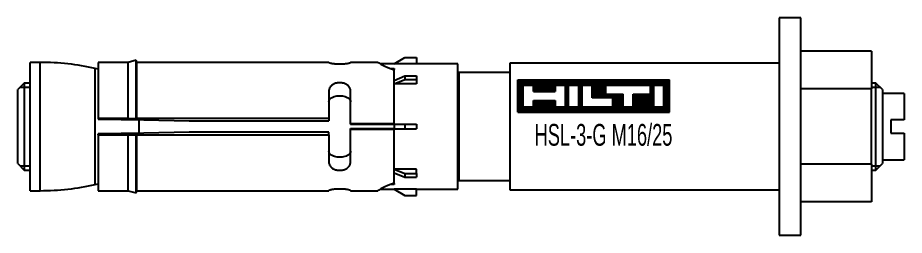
# Model space of a CAD drawing. Header units: millimetres. Extents: x 296 to 4896, y 152 to 3333.
# Drawn here: x 2812.9 to 2975.9, y 1079.2 to 1119.2 of the extents above; entities that cross this region are included whole.
import ezdxf
from ezdxf.enums import TextEntityAlignment as Align

# ---------------------------------------------------------------- set-up
doc = ezdxf.new("R2010")
doc.units = ezdxf.units.MM
doc.linetypes.add('DASHED', pattern=[0.25, 0.15625, -0.09375])
for name, color, linetype in [('1', 1, 'DASHED'), ('10', 1, 'Continuous'), ('150', 7, 'Continuous'), ('3', 4, 'Continuous')]:
    doc.layers.add(name, color=color, linetype=linetype)
doc.styles.get("Standard").update_dxf_attribs({"font": 'arial.ttf'})

# ---------------------------------------------------------------- blocks, each defined once
blk = doc.blocks.new('HSL-3-G M16-25')
at = {"layer": '1', "color": 3, "linetype": 'Continuous'}
for p, q in [((0, 20), (-4, 20)), ((-4, 20), (-4, -20)), ((0, -20), (0, 20)), ((-139.87, 11.8), (-141.7, 11.8)), ((-141.7, -11.8), (-141.7, 11.8)), ((-123.69, 11.8), (-129.2, 11.8)), ((-129.2, 11.8), (-129.2, 1.5)), ((-122.2, 12.2), (-123.69, 11.8)), ((-123.69, 1.5), (-123.69, 11.8)), ((-122.09, 11.8), (-122.2, 12.2)), ((-122.2, 1.55), (-122.2, 12.2)), ((-86.8, 11.8), (-122.09, 11.8)), ((-122.09, 1.5), (-122.09, 11.8)), ((-77.8, 11.8), (-82.8, 11.8)), ((-74.8, 11.55), (-77.36, 11.55)), ((-74.8, 11.55), (-72.81, 12.7)), ((-74.8, 11.55), (-74.8, 11.54)), ((-70.7, 11.54), (-74.8, 11.54)), ((-72.81, 12.7), (-70.7, 12.7)), ((-70.7, 12.7), (-70.7, 11.54)), ((-63.1, 11.55), (-70.7, 11.55)), ((-63.1, -11.55), (-63.1, 11.55)), ((-4, 11.65), (-53.5, 11.65)), ((-53.5, 11.65), (-53.5, -11.65)), ((-129.2, 10.52), (-129.75, 10.65)), ((-75.39, 10.64), (-74.8, 10.64)), ((-74.8, 10.64), (-74.8, 10.46)), ((-74.8, 0.5), (-74.8, 10.43)), ((-53.5, 9.95), (-62.9, 9.95)), ((-74.8, 8.49), (-72.81, 9.3)), ((-74.8, 7.85), (-72.81, 8.66)), ((-72.81, 9.3), (-70.7, 9.3)), ((-72.81, 9.3), (-72.81, 8.66)), ((-72.81, 8.66), (-70.7, 8.66)), ((-70.7, 9.3), (-70.7, 8.66)), ((-70.7, 8.66), (-70.7, 7.84)), ((-142.8, 8), (-144, 6.8)), ((-144, -6.8), (-144, 6.8)), ((-143.55, 7.25), (-141.7, 7.25)), ((-141.7, 8), (-142.8, 8)), ((-142.8, 8), (-142.8, -8)), ((-70.7, 7.84), (-74.8, 7.84)), ((13.8, 8), (13, 8)), ((13, 7.25), (14.55, 7.25)), ((15, 6.8), (13.8, 8)), ((13.8, -8), (13.8, 8)), ((15, 6.8), (15, -6.8)), ((-82.8, 0.5), (-82.8, 6.48)), ((19, 6.1), (15, 6.1)), ((19, 6.1), (19, 1.25)), ((-129.2, 1.5), (-129.2, 1.36)), ((-123.69, 1.5), (-122.2, 1.55)), ((-122.2, 1.55), (-122.09, 1.5)), ((-121.7, -1.22), (-121.7, 1.23)), ((-112.46, 1.06), (-112.47, 1.05)), ((-112.47, 1.05), (-86.8, 1.05)), ((-82.8, 0.5), (-82.8, 0.35)), ((-74.8, 0.35), (-82.8, 0.35)), ((-74.8, 0.45), (-72.81, 0.45)), ((-74.8, 0.45), (-74.8, -0.45)), ((-72.81, 0.45), (-72.81, -0.45)), ((-72.81, 0.45), (-70.7, 0.45)), ((-70.7, 0.45), (-70.7, -0.45)), ((16.5, 1.25), (16.5, -1.25)), ((19, 1.25), (16.5, 1.25)), ((-129.2, -1.5), (-129.2, -1.36)), ((-129.2, -1.5), (-129.2, -11.8)), ((-129.2, -1.5), (-123.69, -1.5)), ((-123.69, -1.5), (-122.2, -1.55)), ((-123.69, -11.8), (-123.69, -1.5)), ((-122.2, -1.55), (-122.09, -1.5)), ((-122.2, -12.2), (-122.2, -1.55)), ((-122.09, -1.5), (-86.8, -1.5)), ((-122.09, -11.8), (-122.09, -1.5)), ((-112.46, -1.06), (-112.47, -1.05)), ((-86.8, -1.05), (-112.47, -1.05)), ((-86.8, -1.5), (-86.8, -1.05)), ((-86.8, -1.5), (-86.8, -6.48)), ((-82.8, -0.35), (-74.8, -0.35)), ((-82.8, -0.5), (-82.8, -0.35)), ((-82.8, -6.48), (-82.8, -0.5)), ((-74.8, -0.45), (-72.81, -0.45)), ((-74.8, -10.43), (-74.8, -0.5)), ((-72.81, -0.45), (-70.7, -0.45)), ((16.5, -1.25), (19, -1.25)), ((19, -1.25), (19, -6.1)), ((15, -6.1), (19, -6.1)), ((-144, -6.8), (-142.8, -8)), ((-143.55, -7.25), (-141.7, -7.25)), ((-142.8, -8), (-141.7, -8)), ((-70.7, -7.84), (-74.8, -7.84)), ((-74.8, -7.85), (-72.81, -8.66)), ((-70.7, -8.66), (-70.7, -7.84)), ((13, -7.25), (14.55, -7.25)), ((13, -8), (13.8, -8)), ((13.8, -8), (15, -6.8)), ((-74.8, -8.49), (-72.81, -9.3)), ((-72.81, -8.66), (-72.81, -9.3)), ((-72.81, -8.66), (-70.7, -8.66)), ((-72.81, -9.3), (-70.7, -9.3)), ((-70.7, -8.66), (-70.7, -9.3)), ((-129.75, -10.65), (-129.2, -10.52)), ((-74.8, -10.64), (-75.39, -10.64)), ((-74.8, -10.46), (-74.8, -10.64)), ((-62.9, -9.95), (-53.5, -9.95)), ((-141.7, -11.8), (-139.87, -11.8)), ((-129.2, -11.8), (-123.69, -11.8)), ((-123.69, -11.8), (-122.2, -12.2)), ((-122.2, -12.2), (-122.09, -11.8)), ((-122.09, -11.8), (-86.8, -11.8)), ((-82.8, -11.8), (-77.8, -11.8)), ((-77.36, -11.55), (-74.8, -11.55)), ((-70.7, -11.54), (-74.8, -11.54)), ((-74.8, -11.55), (-74.8, -11.54)), ((-74.8, -11.55), (-72.81, -12.7)), ((-72.81, -12.7), (-70.7, -12.7)), ((-70.7, -12.7), (-70.7, -11.54)), ((-70.7, -11.55), (-63.1, -11.55)), ((-53.5, -11.65), (-4, -11.65)), ((-4, -20), (0, -20))]:
    blk.add_line(p, q, dxfattribs=at)
at = {"layer": '1', "color": 1, "linetype": 'Continuous'}
for p, q in [((-139.87, -11.8), (-139.87, 11.8)), ((-129.75, -10.65), (-129.75, 10.65)), ((-62.9, 9.95), (-62.9, -9.95))]:
    blk.add_line(p, q, dxfattribs=at)
at = {"layer": '1', "color": 3, "linetype": 'Continuous'}
for points in [[(-86.8, 11.78, 0), (-86.79, 11.77, 0), (-86.78, 11.76, 0), (-86.74, 11.74, 0), (-86.7, 11.73, 0), (-86.65, 11.71, 0), (-86.58, 11.69, 0), (-86.5, 11.67, 0), (-86.42, 11.65, 0), (-86.32, 11.63, 0), (-86.21, 11.61, 0), (-86.1, 11.6, 0), (-85.98, 11.58, 0), (-85.84, 11.56, 0), (-85.71, 11.54, 0), (-85.57, 11.53, 0), (-85.42, 11.52, 0), (-85.27, 11.51, 0), (-85.11, 11.5, 0), (-84.96, 11.5, 0), (-84.8, 11.5, 0), (-84.64, 11.5, 0), (-84.49, 11.5, 0), (-84.33, 11.51, 0), (-84.18, 11.52, 0), (-84.03, 11.53, 0), (-83.89, 11.54, 0), (-83.76, 11.56, 0), (-83.62, 11.58, 0), (-83.5, 11.6, 0), (-83.39, 11.61, 0), (-83.28, 11.63, 0), (-83.18, 11.65, 0), (-83.1, 11.67, 0), (-83.02, 11.69, 0), (-82.95, 11.71, 0), (-82.9, 11.73, 0), (-82.86, 11.74, 0), (-82.82, 11.76, 0), (-82.81, 11.77, 0), (-82.8, 11.78, 0)], [(-77.8, 11.8, 0), (-77.78, 11.79, 0), (-77.71, 11.75, 0), (-77.6, 11.68, 0), (-77.44, 11.59, 0), (-77.24, 11.48, 0), (-77, 11.36, 0), (-76.73, 11.22, 0), (-76.41, 11.06, 0), (-76.05, 10.9, 0), (-75.67, 10.74, 0), (-75.25, 10.58, 0), (-74.8, 10.43, 0)], [(-82.8, 6.48, 0), (-82.8, 6.59, 0), (-82.82, 6.7, 0), (-82.84, 6.8, 0), (-82.87, 6.91, 0), (-82.91, 7.01, 0), (-82.95, 7.11, 0), (-83.01, 7.2, 0), (-83.07, 7.29, 0), (-83.14, 7.38, 0), (-83.21, 7.46, 0), (-83.3, 7.54, 0), (-83.39, 7.61, 0), (-83.48, 7.68, 0), (-83.58, 7.74, 0), (-83.69, 7.8, 0), (-83.8, 7.85, 0), (-83.92, 7.9, 0), (-84.03, 7.94, 0), (-84.16, 7.97, 0), (-84.28, 8, 0), (-84.41, 8.02, 0), (-84.54, 8.04, 0), (-84.67, 8.05, 0), (-84.8, 8.05, 0), (-84.93, 8.05, 0), (-85.06, 8.04, 0), (-85.19, 8.02, 0), (-85.32, 8, 0), (-85.44, 7.97, 0), (-85.57, 7.94, 0), (-85.68, 7.9, 0), (-85.8, 7.85, 0), (-85.91, 7.8, 0), (-86.02, 7.74, 0), (-86.12, 7.68, 0), (-86.21, 7.61, 0), (-86.3, 7.54, 0), (-86.39, 7.46, 0), (-86.46, 7.38, 0), (-86.53, 7.29, 0), (-86.59, 7.2, 0), (-86.65, 7.11, 0), (-86.69, 7.01, 0), (-86.73, 6.91, 0), (-86.76, 6.8, 0), (-86.78, 6.7, 0), (-86.8, 6.59, 0), (-86.8, 6.48, 0)], [(-86.8, 6.48, 0), (-86.8, 5.72, 0), (-86.8, 4.92, 0), (-86.8, 4.09, 0), (-86.8, 3.24, 0), (-86.8, 2.38, 0), (-86.8, 1.5, 0)], [(-86.8, 4.56, 0), (-86.76, 4.78, 0), (-86.65, 4.97, 0), (-86.49, 5.14, 0), (-86.29, 5.29, 0), (-86.08, 5.41, 0), (-85.84, 5.5, 0), (-85.59, 5.57, 0), (-85.33, 5.62, 0), (-85.07, 5.65, 0), (-84.8, 5.66, 0), (-84.54, 5.65, 0), (-84.27, 5.62, 0), (-84.02, 5.57, 0), (-83.77, 5.5, 0), (-83.53, 5.4, 0), (-83.31, 5.29, 0), (-83.12, 5.14, 0), (-82.96, 4.97, 0), (-82.84, 4.78, 0), (-82.8, 4.56, 0)], [(-123.69, 1.5, 0), (-126.45, 1.5, 0), (-129.2, 1.5, 0)], [(-129.2, 1.36, 0), (-129.2, 1.36, 0), (-129.19, 1.35, 0)], [(-129.19, 1.35, 0), (-120.83, 1.2, 0), (-112.46, 1.06, 0)], [(-86.8, 1.5, 0), (-104.45, 1.5, 0), (-122.09, 1.5, 0)], [(-86.8, 1.5, 0), (-86.8, 1.27, 0), (-86.8, 1.05, 0)], [(-74.8, 0.5, 0), (-78.8, 0.5, 0), (-82.8, 0.5, 0)], [(-129.19, -1.35, 0), (-129.2, -1.36, 0), (-129.2, -1.36, 0)], [(-112.46, -1.06, 0), (-120.83, -1.2, 0), (-129.19, -1.35, 0)], [(-82.8, -0.5, 0), (-78.8, -0.5, 0), (-74.8, -0.5, 0)], [(-82.8, -4.56, 0), (-82.83, -4.76, 0), (-82.93, -4.94, 0), (-83.07, -5.1, 0), (-83.24, -5.24, 0), (-83.43, -5.35, 0), (-83.63, -5.45, 0), (-83.85, -5.53, 0), (-84.08, -5.59, 0), (-84.32, -5.63, 0), (-84.56, -5.65, 0), (-84.8, -5.66, 0), (-85.04, -5.65, 0), (-85.28, -5.63, 0), (-85.52, -5.59, 0), (-85.75, -5.53, 0), (-85.97, -5.45, 0), (-86.17, -5.35, 0), (-86.36, -5.24, 0), (-86.53, -5.1, 0), (-86.67, -4.94, 0), (-86.76, -4.76, 0), (-86.8, -4.56, 0)], [(-86.8, -6.48, 0), (-86.79, -6.61, 0), (-86.78, -6.74, 0), (-86.74, -6.86, 0), (-86.7, -6.99, 0), (-86.65, -7.11, 0), (-86.58, -7.22, 0), (-86.5, -7.33, 0), (-86.42, -7.43, 0), (-86.32, -7.52, 0), (-86.21, -7.61, 0), (-86.1, -7.69, 0), (-85.98, -7.77, 0), (-85.84, -7.83, 0), (-85.71, -7.89, 0), (-85.57, -7.94, 0), (-85.42, -7.98, 0), (-85.27, -8.01, 0), (-85.11, -8.03, 0), (-84.96, -8.05, 0), (-84.8, -8.05, 0), (-84.64, -8.05, 0), (-84.49, -8.03, 0), (-84.33, -8.01, 0), (-84.18, -7.98, 0), (-84.03, -7.94, 0), (-83.89, -7.89, 0), (-83.76, -7.83, 0), (-83.62, -7.77, 0), (-83.5, -7.69, 0), (-83.39, -7.61, 0), (-83.28, -7.52, 0), (-83.18, -7.43, 0), (-83.1, -7.33, 0), (-83.02, -7.22, 0), (-82.95, -7.11, 0), (-82.9, -6.99, 0), (-82.86, -6.86, 0), (-82.82, -6.74, 0), (-82.81, -6.61, 0), (-82.8, -6.48, 0)], [(-74.8, -10.43, 0), (-75.25, -10.58, 0), (-75.67, -10.74, 0), (-76.05, -10.9, 0), (-76.41, -11.06, 0), (-76.73, -11.22, 0), (-77, -11.36, 0), (-77.24, -11.48, 0), (-77.44, -11.59, 0), (-77.6, -11.68, 0), (-77.71, -11.75, 0), (-77.78, -11.79, 0), (-77.8, -11.8, 0)], [(-82.8, -11.78, 0), (-82.8, -11.77, 0), (-82.82, -11.76, 0), (-82.84, -11.75, 0), (-82.87, -11.74, 0), (-82.91, -11.73, 0), (-82.95, -11.71, 0), (-83.01, -11.7, 0), (-83.07, -11.68, 0), (-83.14, -11.66, 0), (-83.21, -11.65, 0), (-83.3, -11.63, 0), (-83.39, -11.61, 0), (-83.48, -11.6, 0), (-83.58, -11.58, 0), (-83.69, -11.57, 0), (-83.8, -11.55, 0), (-83.92, -11.54, 0), (-84.03, -11.53, 0), (-84.16, -11.52, 0), (-84.28, -11.51, 0), (-84.41, -11.51, 0), (-84.54, -11.5, 0), (-84.67, -11.5, 0), (-84.8, -11.5, 0), (-84.93, -11.5, 0), (-85.06, -11.5, 0), (-85.19, -11.51, 0), (-85.32, -11.51, 0), (-85.44, -11.52, 0), (-85.57, -11.53, 0), (-85.68, -11.54, 0), (-85.8, -11.55, 0), (-85.91, -11.57, 0), (-86.02, -11.58, 0), (-86.12, -11.6, 0), (-86.21, -11.61, 0), (-86.3, -11.63, 0), (-86.39, -11.65, 0), (-86.46, -11.66, 0), (-86.53, -11.68, 0), (-86.59, -11.7, 0), (-86.65, -11.71, 0), (-86.69, -11.73, 0), (-86.73, -11.74, 0), (-86.76, -11.75, 0), (-86.78, -11.76, 0), (-86.8, -11.77, 0), (-86.8, -11.78, 0)]]:
    blk.add_polyline3d(points, dxfattribs=at)
for centre, start, end in [((-139.87, -33.2), 77, 90), ((-139.87, 33.2), 270, 283)]:
    blk.add_arc(centre, 45, start, end, dxfattribs=at)
at = {"layer": '1', "color": 3, "linetype": 'Continuous', "extrusion": (0, 0, -1)}
for centre, start, end in [((62.9, 10.15), 270, 0), ((62.9, -10.15), 0, 90)]:
    blk.add_arc(centre, 0.2, start, end, dxfattribs=at)
at = {"layer": '10'}
for p, q in [((-52.06, 2.61), (-52.06, 8.61)), ((-52.06, 8.61), (-24.18, 8.61)), ((-52.01, 8.61), (-52.01, 2.61)), ((-51.91, 2.61), (-51.91, 8.61)), ((-51.81, 8.61), (-51.81, 2.61)), ((-51.71, 2.61), (-51.71, 8.61)), ((-51.61, 8.61), (-51.61, 2.61)), ((-51.51, 2.61), (-51.51, 8.61)), ((-51.41, 8.61), (-51.41, 2.61)), ((-51.31, 2.61), (-51.31, 8.61)), ((-51.21, 8.61), (-51.21, 2.61)), ((-51.11, 2.61), (-51.11, 8.61)), ((-51.01, 8.61), (-51.01, 7.61)), ((-50.91, 7.61), (-50.91, 8.61)), ((-50.81, 8.61), (-50.81, 7.61)), ((-50.71, 7.61), (-50.71, 8.61)), ((-50.61, 8.61), (-50.61, 7.61)), ((-50.51, 7.61), (-50.51, 8.61)), ((-50.41, 8.61), (-50.41, 7.61)), ((-50.31, 7.61), (-50.31, 8.61)), ((-50.21, 8.61), (-50.21, 7.61)), ((-50.11, 7.61), (-50.11, 8.61)), ((-50.01, 8.61), (-50.01, 7.61)), ((-49.91, 7.61), (-49.91, 8.61)), ((-49.81, 8.61), (-49.81, 7.61)), ((-49.71, 7.61), (-49.71, 8.61)), ((-49.61, 8.61), (-49.61, 7.61)), ((-49.51, 7.61), (-49.51, 8.61)), ((-49.41, 8.61), (-49.41, 7.61)), ((-49.31, 7.61), (-49.31, 8.61)), ((-49.21, 8.61), (-49.21, 7.61)), ((-49.11, 6.43), (-49.11, 8.61)), ((-49.01, 8.61), (-49.01, 6.43)), ((-48.91, 6.43), (-48.91, 8.61)), ((-48.81, 8.61), (-48.81, 6.43)), ((-48.71, 6.43), (-48.71, 8.61)), ((-48.61, 8.61), (-48.61, 6.43)), ((-48.51, 6.43), (-48.51, 8.61)), ((-48.41, 8.61), (-48.41, 6.43)), ((-48.31, 6.43), (-48.31, 8.61)), ((-48.21, 8.61), (-48.21, 6.43)), ((-48.11, 6.43), (-48.11, 8.61)), ((-48.01, 8.61), (-48.01, 6.43)), ((-47.91, 6.43), (-47.91, 8.61)), ((-47.81, 8.61), (-47.81, 6.43)), ((-47.71, 6.43), (-47.71, 8.61)), ((-47.61, 8.61), (-47.61, 6.43)), ((-47.51, 6.43), (-47.51, 8.61)), ((-47.41, 8.61), (-47.41, 6.43)), ((-47.31, 6.43), (-47.31, 8.61)), ((-47.21, 8.61), (-47.21, 6.43)), ((-47.11, 6.43), (-47.11, 8.61)), ((-47.01, 8.61), (-47.01, 6.43)), ((-46.91, 6.43), (-46.91, 8.61)), ((-46.81, 8.61), (-46.81, 6.43)), ((-46.71, 6.43), (-46.71, 8.61)), ((-46.61, 8.61), (-46.61, 6.43)), ((-46.51, 6.43), (-46.51, 8.61)), ((-46.41, 8.61), (-46.41, 6.43)), ((-46.31, 6.43), (-46.31, 8.61)), ((-46.21, 8.61), (-46.21, 6.43)), ((-46.11, 6.43), (-46.11, 8.61)), ((-46.01, 8.61), (-46.01, 6.43)), ((-45.91, 6.43), (-45.91, 8.61)), ((-45.81, 8.61), (-45.81, 6.43)), ((-45.71, 6.43), (-45.71, 8.61)), ((-45.61, 8.61), (-45.61, 6.43)), ((-45.51, 6.43), (-45.51, 8.61)), ((-45.41, 8.61), (-45.41, 6.43)), ((-45.31, 6.43), (-45.31, 8.61)), ((-45.21, 8.61), (-45.21, 6.43)), ((-45.11, 7.61), (-45.11, 8.61)), ((-45.01, 8.61), (-45.01, 7.61)), ((-44.91, 7.61), (-44.91, 8.61)), ((-44.81, 8.61), (-44.81, 7.61)), ((-44.71, 7.61), (-44.71, 8.61)), ((-44.61, 8.61), (-44.61, 7.61)), ((-44.51, 7.61), (-44.51, 8.61)), ((-44.41, 8.61), (-44.41, 7.61)), ((-44.31, 7.61), (-44.31, 8.61)), ((-44.21, 8.61), (-44.21, 7.61)), ((-44.11, 7.61), (-44.11, 8.61)), ((-44.01, 8.61), (-44.01, 7.61)), ((-43.91, 7.61), (-43.91, 8.61)), ((-43.81, 8.61), (-43.81, 7.61)), ((-43.71, 7.61), (-43.71, 8.61)), ((-43.61, 8.61), (-43.61, 7.61)), ((-43.51, 7.61), (-43.51, 8.61)), ((-43.41, 8.61), (-43.41, 7.61)), ((-43.31, 7.61), (-43.31, 8.61)), ((-43.21, 8.61), (-43.21, 2.61)), ((-43.11, 2.61), (-43.11, 8.61)), ((-43.01, 8.61), (-43.01, 2.61)), ((-42.91, 2.61), (-42.91, 8.61)), ((-42.81, 8.61), (-42.81, 2.61)), ((-42.71, 7.61), (-42.71, 8.61)), ((-42.61, 8.61), (-42.61, 7.61)), ((-42.51, 7.61), (-42.51, 8.61)), ((-42.41, 8.61), (-42.41, 7.61)), ((-42.31, 7.61), (-42.31, 8.61)), ((-42.21, 8.61), (-42.21, 7.61)), ((-42.11, 7.61), (-42.11, 8.61)), ((-42.01, 8.61), (-42.01, 7.61)), ((-41.91, 7.61), (-41.91, 8.61)), ((-41.81, 8.61), (-41.81, 7.61)), ((-41.71, 7.61), (-41.71, 8.61)), ((-41.61, 8.61), (-41.61, 7.61)), ((-41.51, 7.61), (-41.51, 8.61)), ((-41.41, 8.61), (-41.41, 7.61)), ((-41.31, 7.61), (-41.31, 8.61)), ((-41.21, 8.61), (-41.21, 7.61)), ((-41.11, 7.61), (-41.11, 8.61)), ((-41.01, 8.61), (-41.01, 7.61)), ((-40.91, 7.61), (-40.91, 8.61)), ((-40.81, 8.61), (-40.81, 2.61)), ((-40.71, 2.61), (-40.71, 8.61)), ((-40.61, 8.61), (-40.61, 2.61)), ((-40.51, 2.61), (-40.51, 8.61)), ((-40.41, 8.61), (-40.41, 2.61)), ((-40.31, 2.61), (-40.31, 8.61)), ((-40.21, 8.61), (-40.21, 7.61)), ((-40.11, 7.61), (-40.11, 8.61)), ((-40.01, 8.61), (-40.01, 7.61)), ((-39.91, 7.61), (-39.91, 8.61)), ((-39.81, 8.61), (-39.81, 7.61)), ((-39.71, 7.61), (-39.71, 8.61)), ((-39.61, 8.61), (-39.61, 7.61)), ((-39.51, 7.61), (-39.51, 8.61)), ((-39.41, 8.61), (-39.41, 7.61)), ((-39.31, 7.61), (-39.31, 8.61)), ((-39.21, 8.61), (-39.21, 7.61)), ((-39.11, 7.61), (-39.11, 8.61)), ((-39.01, 8.61), (-39.01, 7.61)), ((-38.91, 7.61), (-38.91, 8.61)), ((-38.81, 8.61), (-38.81, 7.61)), ((-38.71, 7.61), (-38.71, 8.61)), ((-38.61, 8.61), (-38.61, 7.61)), ((-38.51, 7.61), (-38.51, 8.61)), ((-38.41, 8.61), (-38.41, 7.61)), ((-38.31, 5.26), (-38.31, 8.61)), ((-38.21, 8.61), (-38.21, 5.26)), ((-38.11, 5.26), (-38.11, 8.61)), ((-38.01, 8.61), (-38.01, 5.26)), ((-37.91, 5.26), (-37.91, 8.61)), ((-37.81, 8.61), (-37.81, 5.26)), ((-37.71, 5.26), (-37.71, 8.61)), ((-37.61, 8.61), (-37.61, 5.26)), ((-37.51, 5.26), (-37.51, 8.61)), ((-37.41, 8.61), (-37.41, 5.26)), ((-37.31, 5.26), (-37.31, 8.61)), ((-37.21, 8.61), (-37.21, 5.26)), ((-37.11, 5.26), (-37.11, 8.61)), ((-37.01, 8.61), (-37.01, 5.26)), ((-36.91, 5.26), (-36.91, 8.61)), ((-36.81, 8.61), (-36.81, 5.26)), ((-36.71, 5.26), (-36.71, 8.61)), ((-36.61, 8.61), (-36.61, 5.26)), ((-36.51, 5.26), (-36.51, 8.61)), ((-36.41, 8.61), (-36.41, 5.26)), ((-36.31, 5.26), (-36.31, 8.61)), ((-36.21, 8.61), (-36.21, 5.26)), ((-36.11, 5.26), (-36.11, 8.61)), ((-36.01, 8.61), (-36.01, 5.26)), ((-35.91, 5.26), (-35.91, 8.61)), ((-35.81, 8.61), (-35.81, 7.61)), ((-35.71, 7.61), (-35.71, 8.61)), ((-35.61, 8.61), (-35.61, 7.61)), ((-35.51, 7.61), (-35.51, 8.61)), ((-35.41, 8.61), (-35.41, 7.61)), ((-35.31, 7.61), (-35.31, 8.61)), ((-35.21, 8.61), (-35.21, 7.61)), ((-35.11, 7.61), (-35.11, 8.61)), ((-35.01, 8.61), (-35.01, 7.61)), ((-34.91, 7.61), (-34.91, 8.61)), ((-34.81, 8.61), (-34.81, 7.61)), ((-34.71, 7.61), (-34.71, 8.61)), ((-34.61, 8.61), (-34.61, 7.61)), ((-34.51, 7.61), (-34.51, 8.61)), ((-34.41, 8.61), (-34.41, 7.61)), ((-34.31, 7.61), (-34.31, 8.61)), ((-34.21, 8.61), (-34.21, 7.61)), ((-34.11, 7.61), (-34.11, 8.61)), ((-34.01, 8.61), (-34.01, 7.61)), ((-33.91, 7.61), (-33.91, 8.61)), ((-33.81, 8.61), (-33.81, 7.61)), ((-33.71, 7.61), (-33.71, 8.61)), ((-33.61, 8.61), (-33.61, 7.61)), ((-33.51, 7.61), (-33.51, 8.61)), ((-33.41, 8.61), (-33.41, 7.61)), ((-33.31, 7.61), (-33.31, 8.61)), ((-33.21, 8.61), (-33.21, 7.61)), ((-33.11, 7.61), (-33.11, 8.61)), ((-33.01, 8.61), (-33.01, 7.61)), ((-32.91, 7.61), (-32.91, 8.61)), ((-32.81, 8.61), (-32.81, 7.61)), ((-32.71, 7.61), (-32.71, 8.61)), ((-32.61, 8.61), (-32.61, 7.61)), ((-32.51, 7.61), (-32.51, 8.61)), ((-32.41, 8.61), (-32.41, 7.61)), ((-32.31, 7.61), (-32.31, 8.61)), ((-32.21, 8.61), (-32.21, 7.61)), ((-32.11, 7.61), (-32.11, 8.61)), ((-32.01, 8.61), (-32.01, 7.61)), ((-31.91, 7.61), (-31.91, 8.61)), ((-31.81, 8.61), (-31.81, 7.61)), ((-31.71, 7.61), (-31.71, 8.61)), ((-31.61, 8.61), (-31.61, 7.61)), ((-31.51, 7.61), (-31.51, 8.61)), ((-31.41, 8.61), (-31.41, 7.61)), ((-31.31, 7.61), (-31.31, 8.61)), ((-31.21, 8.61), (-31.21, 7.61)), ((-31.11, 7.61), (-31.11, 8.61)), ((-31.01, 8.61), (-31.01, 7.61)), ((-30.91, 7.61), (-30.91, 8.61)), ((-30.81, 8.61), (-30.81, 7.61)), ((-30.71, 7.61), (-30.71, 8.61)), ((-30.61, 8.61), (-30.61, 7.61)), ((-30.51, 7.61), (-30.51, 8.61)), ((-30.41, 8.61), (-30.41, 7.61)), ((-30.31, 7.61), (-30.31, 8.61)), ((-30.21, 8.61), (-30.21, 7.61)), ((-30.11, 7.61), (-30.11, 8.61)), ((-30.01, 8.61), (-30.01, 7.61)), ((-29.91, 7.61), (-29.91, 8.61)), ((-29.81, 8.61), (-29.81, 7.61)), ((-29.71, 7.61), (-29.71, 8.61)), ((-29.61, 8.61), (-29.61, 7.61)), ((-29.51, 7.61), (-29.51, 8.61)), ((-29.41, 8.61), (-29.41, 7.61)), ((-29.31, 7.61), (-29.31, 8.61)), ((-29.21, 8.61), (-29.21, 7.61)), ((-29.11, 7.61), (-29.11, 8.61)), ((-29.01, 8.61), (-29.01, 7.61)), ((-28.91, 7.61), (-28.91, 8.61)), ((-28.81, 8.61), (-28.81, 7.61)), ((-28.71, 7.61), (-28.71, 8.61)), ((-28.61, 8.61), (-28.61, 7.61)), ((-28.51, 7.61), (-28.51, 8.61)), ((-28.41, 8.61), (-28.41, 7.61)), ((-28.31, 7.61), (-28.31, 8.61)), ((-28.21, 8.61), (-28.21, 7.61)), ((-28.11, 7.61), (-28.11, 8.61)), ((-28.01, 8.61), (-28.01, 7.61)), ((-27.91, 7.61), (-27.91, 8.61)), ((-27.81, 8.61), (-27.81, 7.61)), ((-27.71, 7.61), (-27.71, 8.61)), ((-27.61, 8.61), (-27.61, 2.61)), ((-27.51, 2.61), (-27.51, 8.61)), ((-27.41, 8.61), (-27.41, 2.61)), ((-27.31, 2.61), (-27.31, 8.61)), ((-27.21, 8.61), (-27.21, 2.61)), ((-27.11, 2.61), (-27.11, 8.61)), ((-27.01, 8.61), (-27.01, 7.61)), ((-26.91, 7.61), (-26.91, 8.61)), ((-26.81, 8.61), (-26.81, 7.61)), ((-26.71, 7.61), (-26.71, 8.61)), ((-26.61, 8.61), (-26.61, 7.61)), ((-26.51, 7.61), (-26.51, 8.61)), ((-26.41, 8.61), (-26.41, 7.61)), ((-26.31, 7.61), (-26.31, 8.61)), ((-26.21, 8.61), (-26.21, 7.61)), ((-26.11, 7.61), (-26.11, 8.61)), ((-26.01, 8.61), (-26.01, 7.61)), ((-25.91, 7.61), (-25.91, 8.61)), ((-25.81, 8.61), (-25.81, 7.61)), ((-25.71, 7.61), (-25.71, 8.61)), ((-25.61, 8.61), (-25.61, 7.61)), ((-25.51, 7.61), (-25.51, 8.61)), ((-25.41, 8.61), (-25.41, 7.61)), ((-25.31, 7.61), (-25.31, 8.61)), ((-25.21, 8.61), (-25.21, 7.61)), ((-25.11, 2.61), (-25.11, 8.61)), ((-25.01, 8.61), (-25.01, 2.61)), ((-24.91, 2.61), (-24.91, 8.61)), ((-24.81, 8.61), (-24.81, 2.61)), ((-24.71, 2.61), (-24.71, 8.61)), ((-24.61, 8.61), (-24.61, 2.61)), ((-24.51, 2.61), (-24.51, 8.61)), ((-24.41, 8.61), (-24.41, 2.61)), ((-24.31, 2.61), (-24.31, 8.61)), ((-24.21, 8.61), (-24.21, 2.61)), ((-24.18, 2.61), (-24.18, 8.61)), ((-51.06, 3.61), (-51.06, 7.61)), ((-51.06, 7.61), (-49.18, 7.61)), ((-49.18, 6.43), (-49.18, 7.61)), ((-45.18, 7.61), (-43.3, 7.61)), ((-45.18, 6.43), (-45.18, 7.61)), ((-43.3, 3.61), (-43.3, 7.61)), ((-42.71, 7.61), (-40.83, 7.61)), ((-42.71, 3.61), (-42.71, 7.61)), ((-40.83, 3.61), (-40.83, 7.61)), ((-40.24, 7.61), (-38.36, 7.61)), ((-40.24, 3.61), (-40.24, 7.61)), ((-38.36, 5.26), (-38.36, 7.61)), ((-35.88, 7.61), (-27.65, 7.61)), ((-35.88, 5.96), (-35.88, 7.61)), ((-27.65, 5.96), (-27.65, 7.61)), ((-27.06, 7.61), (-25.18, 7.61)), ((-27.06, 3.61), (-27.06, 7.61)), ((-25.18, 3.61), (-25.18, 7.61)), ((-49.18, 6.43), (-45.18, 6.43)), ((-34.59, 5.26), (-38.36, 5.26)), ((-35.88, 5.96), (-32.71, 5.96)), ((-35.81, 5.96), (-35.81, 5.26)), ((-35.71, 5.26), (-35.71, 5.96)), ((-35.61, 5.96), (-35.61, 5.26)), ((-35.51, 5.26), (-35.51, 5.96)), ((-35.41, 5.96), (-35.41, 5.26)), ((-35.31, 5.26), (-35.31, 5.96)), ((-35.21, 5.96), (-35.21, 5.26)), ((-35.11, 5.26), (-35.11, 5.96)), ((-35.01, 5.96), (-35.01, 5.26)), ((-34.91, 5.26), (-34.91, 5.96)), ((-34.81, 5.96), (-34.81, 5.26)), ((-34.71, 5.26), (-34.71, 5.96)), ((-34.61, 5.96), (-34.61, 5.26)), ((-34.59, 3.61), (-34.59, 5.26)), ((-34.51, 2.61), (-34.51, 5.96)), ((-34.41, 5.96), (-34.41, 2.61)), ((-34.31, 2.61), (-34.31, 5.96)), ((-34.21, 5.96), (-34.21, 2.61)), ((-34.11, 2.61), (-34.11, 5.96)), ((-34.01, 5.96), (-34.01, 2.61)), ((-33.91, 2.61), (-33.91, 5.96)), ((-33.81, 5.96), (-33.81, 2.61)), ((-33.71, 2.61), (-33.71, 5.96)), ((-33.61, 5.96), (-33.61, 2.61)), ((-33.51, 2.61), (-33.51, 5.96)), ((-33.41, 5.96), (-33.41, 2.61)), ((-33.31, 2.61), (-33.31, 5.96)), ((-33.21, 5.96), (-33.21, 2.61)), ((-33.11, 2.61), (-33.11, 5.96)), ((-33.01, 5.96), (-33.01, 2.61)), ((-32.91, 2.61), (-32.91, 5.96)), ((-32.81, 5.96), (-32.81, 2.61)), ((-32.71, 3.61), (-32.71, 5.96)), ((-30.83, 3.61), (-30.83, 5.96)), ((-30.83, 5.96), (-27.65, 5.96)), ((-30.81, 5.96), (-30.81, 2.61)), ((-30.71, 2.61), (-30.71, 5.96)), ((-30.61, 5.96), (-30.61, 2.61)), ((-30.51, 2.61), (-30.51, 5.96)), ((-30.41, 5.96), (-30.41, 2.61)), ((-30.31, 2.61), (-30.31, 5.96)), ((-30.21, 5.96), (-30.21, 2.61)), ((-30.11, 2.61), (-30.11, 5.96)), ((-30.01, 5.96), (-30.01, 2.61)), ((-29.91, 2.61), (-29.91, 5.96)), ((-29.81, 5.96), (-29.81, 2.61)), ((-29.71, 2.61), (-29.71, 5.96)), ((-29.61, 5.96), (-29.61, 2.61)), ((-29.51, 2.61), (-29.51, 5.96)), ((-29.41, 5.96), (-29.41, 2.61)), ((-29.31, 2.61), (-29.31, 5.96)), ((-29.21, 5.96), (-29.21, 2.61)), ((-29.11, 2.61), (-29.11, 5.96)), ((-29.01, 5.96), (-29.01, 2.61)), ((-28.91, 2.61), (-28.91, 5.96)), ((-28.81, 5.96), (-28.81, 2.61)), ((-28.71, 2.61), (-28.71, 5.96)), ((-28.61, 5.96), (-28.61, 2.61)), ((-28.51, 2.61), (-28.51, 5.96)), ((-28.41, 5.96), (-28.41, 2.61)), ((-28.31, 2.61), (-28.31, 5.96)), ((-28.21, 5.96), (-28.21, 2.61)), ((-28.11, 2.61), (-28.11, 5.96)), ((-28.01, 5.96), (-28.01, 2.61)), ((-27.91, 2.61), (-27.91, 5.96)), ((-27.81, 5.96), (-27.81, 2.61)), ((-27.71, 2.61), (-27.71, 5.96)), ((-51.06, 3.61), (-49.18, 3.61)), ((-51.01, 3.61), (-51.01, 2.61)), ((-50.91, 2.61), (-50.91, 3.61)), ((-50.81, 3.61), (-50.81, 2.61)), ((-50.71, 2.61), (-50.71, 3.61)), ((-50.61, 3.61), (-50.61, 2.61)), ((-50.51, 2.61), (-50.51, 3.61)), ((-50.41, 3.61), (-50.41, 2.61)), ((-50.31, 2.61), (-50.31, 3.61)), ((-50.21, 3.61), (-50.21, 2.61)), ((-50.11, 2.61), (-50.11, 3.61)), ((-50.01, 3.61), (-50.01, 2.61)), ((-49.91, 2.61), (-49.91, 3.61)), ((-49.81, 3.61), (-49.81, 2.61)), ((-49.71, 2.61), (-49.71, 3.61)), ((-49.61, 3.61), (-49.61, 2.61)), ((-49.51, 2.61), (-49.51, 3.61)), ((-49.41, 3.61), (-49.41, 2.61)), ((-49.31, 2.61), (-49.31, 3.61)), ((-49.21, 3.61), (-49.21, 2.61)), ((-49.18, 3.61), (-49.18, 4.78)), ((-49.18, 4.78), (-45.18, 4.78)), ((-49.11, 2.61), (-49.11, 4.78)), ((-49.01, 4.78), (-49.01, 2.61)), ((-48.91, 2.61), (-48.91, 4.78)), ((-48.81, 4.78), (-48.81, 2.61)), ((-48.71, 2.61), (-48.71, 4.78)), ((-48.61, 4.78), (-48.61, 2.61)), ((-48.51, 2.61), (-48.51, 4.78)), ((-48.41, 4.78), (-48.41, 2.61)), ((-48.31, 2.61), (-48.31, 4.78)), ((-48.21, 4.78), (-48.21, 2.61)), ((-48.11, 2.61), (-48.11, 4.78)), ((-48.01, 4.78), (-48.01, 2.61)), ((-47.91, 2.61), (-47.91, 4.78)), ((-47.81, 4.78), (-47.81, 2.61)), ((-47.71, 2.61), (-47.71, 4.78)), ((-47.61, 4.78), (-47.61, 2.61)), ((-47.51, 2.61), (-47.51, 4.78)), ((-47.41, 4.78), (-47.41, 2.61)), ((-47.31, 2.61), (-47.31, 4.78)), ((-47.21, 4.78), (-47.21, 2.61)), ((-47.11, 2.61), (-47.11, 4.78)), ((-47.01, 4.78), (-47.01, 2.61)), ((-46.91, 2.61), (-46.91, 4.78)), ((-46.81, 4.78), (-46.81, 2.61)), ((-46.71, 2.61), (-46.71, 4.78)), ((-46.61, 4.78), (-46.61, 2.61)), ((-46.51, 2.61), (-46.51, 4.78)), ((-46.41, 4.78), (-46.41, 2.61)), ((-46.31, 2.61), (-46.31, 4.78)), ((-46.21, 4.78), (-46.21, 2.61)), ((-46.11, 2.61), (-46.11, 4.78)), ((-46.01, 4.78), (-46.01, 2.61)), ((-45.91, 2.61), (-45.91, 4.78)), ((-45.81, 4.78), (-45.81, 2.61)), ((-45.71, 2.61), (-45.71, 4.78)), ((-45.61, 4.78), (-45.61, 2.61)), ((-45.51, 2.61), (-45.51, 4.78)), ((-45.41, 4.78), (-45.41, 2.61)), ((-45.31, 2.61), (-45.31, 4.78)), ((-45.21, 4.78), (-45.21, 2.61)), ((-45.18, 4.78), (-45.18, 3.61)), ((-45.18, 3.61), (-43.3, 3.61)), ((-45.11, 2.61), (-45.11, 3.61)), ((-45.01, 3.61), (-45.01, 2.61)), ((-44.91, 2.61), (-44.91, 3.61)), ((-44.81, 3.61), (-44.81, 2.61)), ((-44.71, 2.61), (-44.71, 3.61)), ((-44.61, 3.61), (-44.61, 2.61)), ((-44.51, 2.61), (-44.51, 3.61)), ((-44.41, 3.61), (-44.41, 2.61)), ((-44.31, 2.61), (-44.31, 3.61)), ((-44.21, 3.61), (-44.21, 2.61)), ((-44.11, 2.61), (-44.11, 3.61)), ((-44.01, 3.61), (-44.01, 2.61)), ((-43.91, 2.61), (-43.91, 3.61)), ((-43.81, 3.61), (-43.81, 2.61)), ((-43.71, 2.61), (-43.71, 3.61)), ((-43.61, 3.61), (-43.61, 2.61)), ((-43.51, 2.61), (-43.51, 3.61)), ((-43.41, 3.61), (-43.41, 2.61)), ((-43.31, 2.61), (-43.31, 3.61)), ((-42.71, 2.61), (-42.71, 3.61)), ((-42.71, 3.61), (-40.83, 3.61)), ((-42.61, 3.61), (-42.61, 2.61)), ((-42.51, 2.61), (-42.51, 3.61)), ((-42.41, 3.61), (-42.41, 2.61)), ((-42.31, 2.61), (-42.31, 3.61)), ((-42.21, 3.61), (-42.21, 2.61)), ((-42.11, 2.61), (-42.11, 3.61)), ((-42.01, 3.61), (-42.01, 2.61)), ((-41.91, 2.61), (-41.91, 3.61)), ((-41.81, 3.61), (-41.81, 2.61)), ((-41.71, 2.61), (-41.71, 3.61)), ((-41.61, 3.61), (-41.61, 2.61)), ((-41.51, 2.61), (-41.51, 3.61)), ((-41.41, 3.61), (-41.41, 2.61)), ((-41.31, 2.61), (-41.31, 3.61)), ((-41.21, 3.61), (-41.21, 2.61)), ((-41.11, 2.61), (-41.11, 3.61)), ((-41.01, 3.61), (-41.01, 2.61)), ((-40.91, 2.61), (-40.91, 3.61)), ((-40.24, 3.61), (-34.59, 3.61)), ((-40.21, 3.61), (-40.21, 2.61)), ((-40.11, 2.61), (-40.11, 3.61)), ((-40.01, 3.61), (-40.01, 2.61)), ((-39.91, 2.61), (-39.91, 3.61)), ((-39.81, 3.61), (-39.81, 2.61)), ((-39.71, 2.61), (-39.71, 3.61)), ((-39.61, 3.61), (-39.61, 2.61)), ((-39.51, 2.61), (-39.51, 3.61)), ((-39.41, 3.61), (-39.41, 2.61)), ((-39.31, 2.61), (-39.31, 3.61)), ((-39.21, 3.61), (-39.21, 2.61)), ((-39.11, 2.61), (-39.11, 3.61)), ((-39.01, 3.61), (-39.01, 2.61)), ((-38.91, 2.61), (-38.91, 3.61)), ((-38.81, 3.61), (-38.81, 2.61)), ((-38.71, 2.61), (-38.71, 3.61)), ((-38.61, 3.61), (-38.61, 2.61)), ((-38.51, 2.61), (-38.51, 3.61)), ((-38.41, 3.61), (-38.41, 2.61)), ((-38.31, 2.61), (-38.31, 3.61)), ((-38.21, 3.61), (-38.21, 2.61)), ((-38.11, 2.61), (-38.11, 3.61)), ((-38.01, 3.61), (-38.01, 2.61)), ((-37.91, 2.61), (-37.91, 3.61)), ((-37.81, 3.61), (-37.81, 2.61)), ((-37.71, 2.61), (-37.71, 3.61)), ((-37.61, 3.61), (-37.61, 2.61)), ((-37.51, 2.61), (-37.51, 3.61)), ((-37.41, 3.61), (-37.41, 2.61)), ((-37.31, 2.61), (-37.31, 3.61)), ((-37.21, 3.61), (-37.21, 2.61)), ((-37.11, 2.61), (-37.11, 3.61)), ((-37.01, 3.61), (-37.01, 2.61)), ((-36.91, 2.61), (-36.91, 3.61)), ((-36.81, 3.61), (-36.81, 2.61)), ((-36.71, 2.61), (-36.71, 3.61)), ((-36.61, 3.61), (-36.61, 2.61)), ((-36.51, 2.61), (-36.51, 3.61)), ((-36.41, 3.61), (-36.41, 2.61)), ((-36.31, 2.61), (-36.31, 3.61)), ((-36.21, 3.61), (-36.21, 2.61)), ((-36.11, 2.61), (-36.11, 3.61)), ((-36.01, 3.61), (-36.01, 2.61)), ((-35.91, 2.61), (-35.91, 3.61)), ((-35.81, 3.61), (-35.81, 2.61)), ((-35.71, 2.61), (-35.71, 3.61)), ((-35.61, 3.61), (-35.61, 2.61)), ((-35.51, 2.61), (-35.51, 3.61)), ((-35.41, 3.61), (-35.41, 2.61)), ((-35.31, 2.61), (-35.31, 3.61)), ((-35.21, 3.61), (-35.21, 2.61)), ((-35.11, 2.61), (-35.11, 3.61)), ((-35.01, 3.61), (-35.01, 2.61)), ((-34.91, 2.61), (-34.91, 3.61)), ((-34.81, 3.61), (-34.81, 2.61)), ((-34.71, 2.61), (-34.71, 3.61)), ((-34.61, 3.61), (-34.61, 2.61)), ((-32.71, 2.61), (-32.71, 3.61)), ((-32.71, 3.61), (-30.83, 3.61)), ((-32.61, 3.61), (-32.61, 2.61)), ((-32.51, 2.61), (-32.51, 3.61)), ((-32.41, 3.61), (-32.41, 2.61)), ((-32.31, 2.61), (-32.31, 3.61)), ((-32.21, 3.61), (-32.21, 2.61)), ((-32.11, 2.61), (-32.11, 3.61)), ((-32.01, 3.61), (-32.01, 2.61)), ((-31.91, 2.61), (-31.91, 3.61)), ((-31.81, 3.61), (-31.81, 2.61)), ((-31.71, 2.61), (-31.71, 3.61)), ((-31.61, 3.61), (-31.61, 2.61)), ((-31.51, 2.61), (-31.51, 3.61)), ((-31.41, 3.61), (-31.41, 2.61)), ((-31.31, 2.61), (-31.31, 3.61)), ((-31.21, 3.61), (-31.21, 2.61)), ((-31.11, 2.61), (-31.11, 3.61)), ((-31.01, 3.61), (-31.01, 2.61)), ((-30.91, 2.61), (-30.91, 3.61)), ((-27.06, 3.61), (-25.18, 3.61)), ((-27.01, 3.61), (-27.01, 2.61)), ((-26.91, 2.61), (-26.91, 3.61)), ((-26.81, 3.61), (-26.81, 2.61)), ((-26.71, 2.61), (-26.71, 3.61)), ((-26.61, 3.61), (-26.61, 2.61)), ((-26.51, 2.61), (-26.51, 3.61)), ((-26.41, 3.61), (-26.41, 2.61)), ((-26.31, 2.61), (-26.31, 3.61)), ((-26.21, 3.61), (-26.21, 2.61)), ((-26.11, 2.61), (-26.11, 3.61)), ((-26.01, 3.61), (-26.01, 2.61)), ((-25.91, 2.61), (-25.91, 3.61)), ((-25.81, 3.61), (-25.81, 2.61)), ((-25.71, 2.61), (-25.71, 3.61)), ((-25.61, 3.61), (-25.61, 2.61)), ((-25.51, 2.61), (-25.51, 3.61)), ((-25.41, 3.61), (-25.41, 2.61)), ((-25.31, 2.61), (-25.31, 3.61)), ((-25.21, 3.61), (-25.21, 2.61)), ((-52.06, 2.61), (-24.18, 2.61))]:
    blk.add_line(p, q, dxfattribs=at)
at = {"layer": '150', "color": 15, "linetype": 'Continuous'}
for p, q in [((13, 13.86), (0, 13.86)), ((13, 13.86), (13, 6.93)), ((13, 6.93), (0, 6.93)), ((13, -6.93), (13, 6.93)), ((13, -6.93), (0, -6.93)), ((13, -6.93), (13, -13.86)), ((13, -13.86), (0, -13.86))]:
    blk.add_line(p, q, dxfattribs=at)
at = {"layer": '3', "width": 0.6}
blk.add_text('HSL-3-G M16/25', height=4, dxfattribs=at).set_placement((-36.3, -3.53), align=Align.CENTER)

msp = doc.modelspace()

# ---------------------------------------------------------------- block references
msp.add_blockref('HSL-3-G M16-25', (2956.9, 1099.18))

doc.saveas('drawing.dxf')
